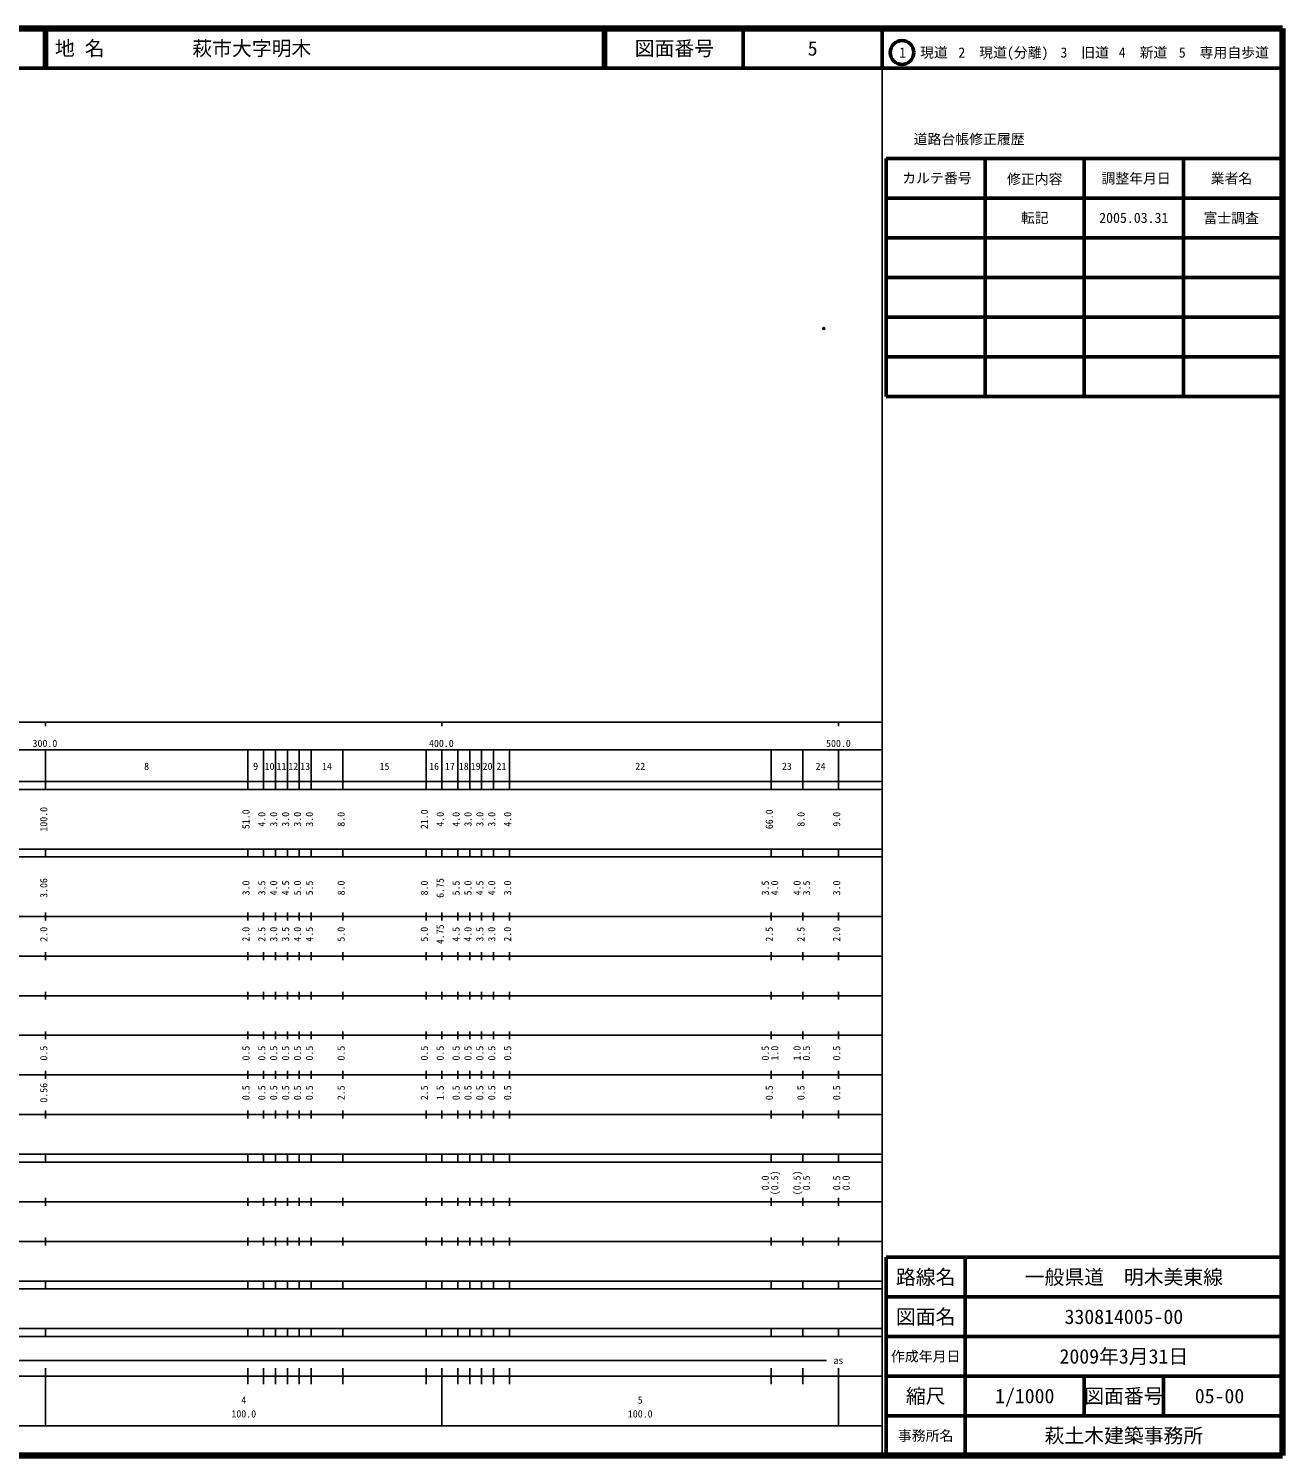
# Model space of a CAD drawing. Units: millimetres on the paper. Extents: x 40 to 680, y 20 to 380.
# Drawn here: x 363.7 to 680, y 20 to 380 of the extents above; entities that cross this region are included whole.
import ezdxf
from ezdxf.enums import TextEntityAlignment as Align

# ---------------------------------------------------------------- set-up
doc = ezdxf.new("R2010")
doc.units = ezdxf.units.MM
doc.header["$PDMODE"] = 32
doc.header["$PDSIZE"] = 0.5
doc.layers.add('M-OTRS', color=6, linetype='Continuous')
doc.layers.add('M-TTL-TXT', color=7, linetype='Continuous')
for name, color, linetype, lineweight in [('M-TTL', 2, 'Continuous', 140), ('M-TTL-BAND', 7, 'Continuous', 25), ('M-TTL-FRAM', 2, 'Continuous', 50), ('M-TTL-LINE', 7, 'Continuous', 50)]:
    doc.layers.add(name, color=color, linetype=linetype, lineweight=lineweight)
doc.styles.add('ＭＳ ゴシック', font='')
doc.styles.get('ＭＳ ゴシック').set_extended_font_data('MS Gothic')

msp = doc.modelspace()

# ---------------------------------------------------------------- linework, layer by layer
at = {"layer": 'M-OTRS'}
msp.add_point((564.304, 304.345), dxfattribs=at)
at = {"layer": 'M-TTL'}
for p, q in [((680, 380), (40, 380)), ((680, 20), (680, 380)), ((40, 20), (680, 20))]:
    msp.add_line(p, q, dxfattribs=at)
at = {"layer": 'M-TTL-BAND'}
for p, q in [((579, 20), (579, 370)), ((40, 205), (579, 205)), ((368, 205), (368, 204)), ((468, 205), (468, 204)), ((568, 205), (568, 204)), ((68, 198), (579, 198)), ((368, 188), (368, 198)), ((419, 188), (419, 198)), ((423, 188), (423, 198)), ((426, 188), (426, 198)), ((429, 188), (429, 198)), ((432, 188), (432, 198)), ((435, 188), (435, 198)), ((443, 188), (443, 198)), ((464, 188), (464, 198)), ((468, 188), (468, 198)), ((472, 188), (472, 198)), ((475, 188), (475, 198)), ((478, 188), (478, 198)), ((481, 188), (481, 198)), ((485, 188), (485, 198)), ((551, 188), (551, 198)), ((559, 188), (559, 198)), ((568, 188), (568, 198)), ((40, 190), (579, 190)), ((40, 188), (579, 188)), ((40, 173), (579, 173)), ((368, 171), (368, 173)), ((419, 171), (419, 173)), ((423, 171), (423, 173)), ((426, 171), (426, 173)), ((429, 171), (429, 173)), ((432, 171), (432, 173)), ((435, 171), (435, 173)), ((443, 171), (443, 173)), ((464, 171), (464, 173)), ((468, 171), (468, 173)), ((472, 171), (472, 173)), ((475, 171), (475, 173)), ((478, 171), (478, 173)), ((481, 171), (481, 173)), ((485, 171), (485, 173)), ((551, 171), (551, 173)), ((559, 171), (559, 173)), ((568, 171), (568, 173)), ((40, 171), (579, 171)), ((40, 156), (579, 156)), ((368, 155), (368, 157)), ((419, 155), (419, 157)), ((423, 155), (423, 157)), ((426, 155), (426, 157)), ((429, 155), (429, 157)), ((432, 155), (432, 157)), ((435, 155), (435, 157)), ((443, 155), (443, 157)), ((464, 155), (464, 157)), ((468, 155), (468, 157)), ((472, 155), (472, 157)), ((475, 155), (475, 157)), ((478, 155), (478, 157)), ((481, 155), (481, 157)), ((485, 155), (485, 157)), ((551, 155), (551, 157)), ((559, 155), (559, 157)), ((568, 155), (568, 157)), ((46, 146), (579, 146)), ((368, 145), (368, 147)), ((419, 145), (419, 147)), ((423, 145), (423, 147)), ((426, 145), (426, 147)), ((429, 145), (429, 147)), ((432, 145), (432, 147)), ((435, 145), (435, 147)), ((443, 145), (443, 147)), ((464, 145), (464, 147)), ((468, 145), (468, 147)), ((472, 145), (472, 147)), ((475, 145), (475, 147)), ((478, 145), (478, 147)), ((481, 145), (481, 147)), ((485, 145), (485, 147)), ((551, 145), (551, 147)), ((559, 145), (559, 147)), ((568, 145), (568, 147)), ((368, 135), (368, 137)), ((419, 135), (419, 137)), ((423, 135), (423, 137)), ((426, 135), (426, 137)), ((429, 135), (429, 137)), ((432, 135), (432, 137)), ((435, 135), (435, 137)), ((443, 135), (443, 137)), ((464, 135), (464, 137)), ((468, 135), (468, 137)), ((472, 135), (472, 137)), ((475, 135), (475, 137)), ((478, 135), (478, 137)), ((481, 135), (481, 137)), ((485, 135), (485, 137)), ((551, 135), (551, 137)), ((559, 135), (559, 137)), ((568, 135), (568, 137)), ((52, 136), (579, 136)), ((46, 126), (579, 126)), ((368, 125), (368, 127)), ((419, 125), (419, 127)), ((423, 125), (423, 127)), ((426, 125), (426, 127)), ((429, 125), (429, 127)), ((432, 125), (432, 127)), ((435, 125), (435, 127)), ((443, 125), (443, 127)), ((464, 125), (464, 127)), ((468, 125), (468, 127)), ((472, 125), (472, 127)), ((475, 125), (475, 127)), ((478, 125), (478, 127)), ((481, 125), (481, 127)), ((485, 125), (485, 127)), ((551, 125), (551, 127)), ((559, 125), (559, 127)), ((568, 125), (568, 127)), ((52, 116), (579, 116)), ((368, 115), (368, 117)), ((419, 115), (419, 117)), ((423, 115), (423, 117)), ((426, 115), (426, 117)), ((429, 115), (429, 117)), ((432, 115), (432, 117)), ((435, 115), (435, 117)), ((443, 115), (443, 117)), ((464, 115), (464, 117)), ((468, 115), (468, 117)), ((472, 115), (472, 117)), ((475, 115), (475, 117)), ((478, 115), (478, 117)), ((481, 115), (481, 117)), ((485, 115), (485, 117)), ((551, 115), (551, 117)), ((559, 115), (559, 117)), ((568, 115), (568, 117)), ((46, 106), (579, 106)), ((368, 105), (368, 107)), ((419, 105), (419, 107)), ((423, 105), (423, 107)), ((426, 105), (426, 107)), ((429, 105), (429, 107)), ((432, 105), (432, 107)), ((435, 105), (435, 107)), ((443, 105), (443, 107)), ((464, 105), (464, 107)), ((468, 105), (468, 107)), ((472, 105), (472, 107)), ((475, 105), (475, 107)), ((478, 105), (478, 107)), ((481, 105), (481, 107)), ((485, 105), (485, 107)), ((551, 105), (551, 107)), ((559, 105), (559, 107)), ((568, 105), (568, 107)), ((40, 96), (579, 96)), ((40, 94), (579, 94)), ((368, 94), (368, 96)), ((419, 94), (419, 96)), ((423, 94), (423, 96)), ((426, 94), (426, 96)), ((429, 94), (429, 96)), ((432, 94), (432, 96)), ((435, 94), (435, 96)), ((443, 94), (443, 96)), ((464, 94), (464, 96)), ((468, 94), (468, 96)), ((472, 94), (472, 96)), ((475, 94), (475, 96)), ((478, 94), (478, 96)), ((481, 94), (481, 96)), ((485, 94), (485, 96)), ((551, 94), (551, 96)), ((559, 94), (559, 96)), ((568, 94), (568, 96)), ((49, 84), (579, 84)), ((368, 83), (368, 85)), ((419, 83), (419, 85)), ((423, 83), (423, 85)), ((426, 83), (426, 85)), ((429, 83), (429, 85)), ((432, 83), (432, 85)), ((435, 83), (435, 85)), ((443, 83), (443, 85)), ((464, 83), (464, 85)), ((468, 83), (468, 85)), ((472, 83), (472, 85)), ((475, 83), (475, 85)), ((478, 83), (478, 85)), ((481, 83), (481, 85)), ((485, 83), (485, 85)), ((551, 83), (551, 85)), ((559, 83), (559, 85)), ((568, 83), (568, 85)), ((40, 74), (579, 74)), ((368, 73), (368, 75)), ((419, 73), (419, 75)), ((423, 73), (423, 75)), ((426, 73), (426, 75)), ((429, 73), (429, 75)), ((432, 73), (432, 75)), ((435, 73), (435, 75)), ((443, 73), (443, 75)), ((464, 73), (464, 75)), ((468, 73), (468, 75)), ((472, 73), (472, 75)), ((475, 73), (475, 75)), ((478, 73), (478, 75)), ((481, 73), (481, 75)), ((485, 73), (485, 75)), ((551, 73), (551, 75)), ((559, 73), (559, 75)), ((568, 73), (568, 75)), ((40, 64), (579, 64)), ((40, 62), (579, 62)), ((368, 62), (368, 64)), ((419, 62), (419, 64)), ((423, 62), (423, 64)), ((426, 62), (426, 64)), ((429, 62), (429, 64)), ((432, 62), (432, 64)), ((435, 62), (435, 64)), ((443, 62), (443, 64)), ((464, 62), (464, 64)), ((468, 62), (468, 64)), ((472, 62), (472, 64)), ((475, 62), (475, 64)), ((478, 62), (478, 64)), ((481, 62), (481, 64)), ((485, 62), (485, 64)), ((551, 62), (551, 64)), ((559, 62), (559, 64)), ((568, 62), (568, 64)), ((40, 52), (579, 52)), ((368, 50), (368, 52)), ((419, 50), (419, 52)), ((423, 50), (423, 52)), ((426, 50), (426, 52)), ((429, 50), (429, 52)), ((432, 50), (432, 52)), ((435, 50), (435, 52)), ((443, 50), (443, 52)), ((464, 50), (464, 52)), ((468, 50), (468, 52)), ((472, 50), (472, 52)), ((475, 50), (475, 52)), ((478, 50), (478, 52)), ((481, 50), (481, 52)), ((485, 50), (485, 52)), ((551, 50), (551, 52)), ((559, 50), (559, 52)), ((568, 50), (568, 52)), ((40, 50), (579, 50)), ((71, 44), (565, 44)), ((40, 40), (579, 40)), ((368, 27.5), (368, 42)), ((419, 38), (419, 42)), ((423, 38), (423, 42)), ((426, 38), (426, 42)), ((429, 38), (429, 42)), ((432, 38), (432, 42)), ((435, 38), (435, 42)), ((443, 38), (443, 42)), ((464, 38), (464, 42)), ((468, 27.5), (468, 42)), ((472, 38), (472, 42)), ((475, 38), (475, 42)), ((478, 38), (478, 42)), ((481, 38), (481, 42)), ((485, 38), (485, 42)), ((551, 38), (551, 42)), ((559, 38), (559, 42)), ((568, 27.5), (568, 42)), ((68, 27.5), (579, 27.5))]:
    msp.add_line(p, q, dxfattribs=at)
at = {"layer": 'M-TTL-FRAM'}
for p, q in [((580, 347.197), (580, 287.197)), ((580, 347.197), (680, 347.197)), ((580, 287.197), (680, 287.197)), ((680, 70), (580, 70)), ((580, 70), (580, 20))]:
    msp.add_line(p, q, dxfattribs=at)
at = {"layer": 'M-TTL-LINE'}
for p, q in [((367.75, 380), (367.75, 370)), ((368.25, 380), (368.25, 370)), ((508.747, 380), (508.747, 370)), ((509.247, 380), (509.247, 370)), ((543.997, 380), (543.997, 370)), ((579, 380), (579, 370)), ((40, 370), (680, 370)), ((605, 347.197), (605, 287.197)), ((630, 347.197), (630, 287.197)), ((655, 347.197), (655, 287.197)), ((580, 337.197), (680, 337.197)), ((580, 327.197), (680, 327.197)), ((580, 317.197), (680, 317.197)), ((580, 307.197), (680, 307.197)), ((580, 297.197), (680, 297.197)), ((600, 70), (600, 20)), ((680, 60), (580, 60)), ((680, 50), (580, 50)), ((680, 40), (580, 40)), ((630, 40), (630, 30)), ((650, 40), (650, 30)), ((680, 30), (580, 30))]:
    msp.add_line(p, q, dxfattribs=at)
msp.add_circle((584.031, 373.958), 3, dxfattribs=at)

# ---------------------------------------------------------------- texts
at = {"layer": 'M-TTL-BAND', "style": 'ＭＳ ゴシック'}
for s, p in [('300.0', (367.844, 198.195)), ('400.0', (467.844, 198.195)), ('500.0', (568, 198.195)), ('8', (393.5, 192.405)), ('9', (421, 192.405)), ('10', (424.5, 192.405)), ('11', (427.5, 192.405)), ('12', (430.5, 192.405)), ('13', (433.5, 192.405)), ('14', (439, 192.405)), ('15', (453.5, 192.405)), ('16', (466, 192.405)), ('17', (470, 192.405)), ('18', (473.5, 192.405)), ('19', (476.5, 192.405)), ('20', (479.5, 192.405)), ('21', (483, 192.405)), ('22', (518, 192.405)), ('23', (555, 192.405)), ('24', (563.5, 192.405)), ('as', (568, 42.5)), ('4', (418, 32.523)), ('5', (518, 32.523)), ('100.0', (418, 29.033)), ('100.0', (518, 29.033))]:
    msp.add_text(s, height=1.833, dxfattribs=at).set_placement(p, align=Align.BOTTOM_CENTER)
for s, p in [('100.0', (369, 180.5)), ('51.0', (420, 180.5)), ('4.0', (424, 180.5)), ('3.0', (427, 180.5)), ('3.0', (430, 180.5)), ('3.0', (433, 180.5)), ('3.0', (436, 180.5)), ('8.0', (444, 180.5)), ('21.0', (465, 180.5)), ('4.0', (469, 180.5)), ('4.0', (473, 180.5)), ('3.0', (476, 180.5)), ('3.0', (479, 180.5)), ('3.0', (482, 180.5)), ('4.0', (486, 180.5)), ('66.0', (552, 180.5)), ('8.0', (560, 180.5)), ('9.0', (569, 180.5)), ('3.06', (369, 163.174)), ('3.0', (420, 163.174)), ('3.5', (424, 163.174)), ('4.0', (427, 163.174)), ('4.5', (430, 163.174)), ('5.0', (433, 163.174)), ('5.5', (436, 163.174)), ('8.0', (444, 163.174)), ('8.0', (465, 163.174)), ('6.75', (469, 163.174)), ('5.5', (473, 163.174)), ('5.0', (476, 163.174)), ('4.5', (479, 163.174)), ('4.0', (482, 163.174)), ('3.0', (486, 163.174)), ('3.5', (551, 163.174)), ('4.0', (553.37, 163.174)), ('4.0', (559, 163.174)), ('3.5', (561.37, 163.174)), ('3.0', (569, 163.174)), ('2.0', (369, 151.5)), ('2.0', (420, 151.5)), ('2.5', (424, 151.5)), ('3.0', (427, 151.5)), ('3.5', (430, 151.5)), ('4.0', (433, 151.5)), ('4.5', (436, 151.5)), ('5.0', (444, 151.5)), ('5.0', (465, 151.5)), ('4.75', (469, 151.5)), ('4.5', (473, 151.5)), ('4.0', (476, 151.5)), ('3.5', (479, 151.5)), ('3.0', (482, 151.5)), ('2.0', (486, 151.5)), ('2.5', (552, 151.5)), ('2.5', (560, 151.5)), ('2.0', (569, 151.5)), ('0.5', (369, 121.5)), ('0.5', (420, 121.5)), ('0.5', (424, 121.5)), ('0.5', (427, 121.5)), ('0.5', (430, 121.5)), ('0.5', (433, 121.5)), ('0.5', (436, 121.5)), ('0.5', (444, 121.5)), ('0.5', (465, 121.5)), ('0.5', (469, 121.5)), ('0.5', (473, 121.5)), ('0.5', (476, 121.5)), ('0.5', (479, 121.5)), ('0.5', (482, 121.5)), ('0.5', (486, 121.5)), ('0.5', (551, 121.5)), ('1.0', (553.37, 121.5)), ('1.0', (559, 121.5)), ('0.5', (561.37, 121.5)), ('0.5', (569, 121.5)), ('0.56', (369, 111.5)), ('0.5', (420, 111.5)), ('0.5', (424, 111.5)), ('0.5', (427, 111.5)), ('0.5', (430, 111.5)), ('0.5', (433, 111.5)), ('0.5', (436, 111.5)), ('2.5', (444, 111.5)), ('2.5', (465, 111.5)), ('1.5', (469, 111.5)), ('0.5', (473, 111.5)), ('0.5', (476, 111.5)), ('0.5', (479, 111.5)), ('0.5', (482, 111.5)), ('0.5', (486, 111.5)), ('0.5', (552, 111.5)), ('0.5', (560, 111.5)), ('0.5', (569, 111.5)), ('0.0', (551, 88.764)), ('(0.5)', (553.37, 88.764)), ('(0.5)', (559, 88.764)), ('0.5', (561.37, 88.764)), ('0.5', (569, 88.764)), ('0.0', (571.37, 88.764))]:
    msp.add_text(s, height=1.833, rotation=90, dxfattribs=at).set_placement(p, align=Align.BOTTOM_CENTER)
at = {"layer": 'M-TTL-TXT', "style": 'ＭＳ ゴシック'}
for s, p in [('地 名', (370.38, 375)), ('萩市大字明木', (405.024, 375))]:
    msp.add_text(s, height=3.666, dxfattribs=at).set_placement(p, align=Align.MIDDLE_LEFT)
for s, height, p in [('図面番号', 3.666, (526.622, 375)), ('5', 3.666, (561.497, 375)), ('1\u3000現道', 2.566, (589.448, 373.958)), ('2\u3000現道(分離)', 2.566, (609.619, 373.958)), ('3\u3000旧道', 2.566, (630.121, 373.958)), ('4\u3000新道', 2.566, (644.824, 373.958)), ('5\u3000専用自歩道', 2.566, (665.228, 373.958)), ('道路台帳修正履歴', 2.566, (600.968, 352.113)), ('カルテ番号', 2.566, (592.839, 342.277)), ('修正内容', 2.566, (617.509, 342.023)), ('調整年月日', 2.566, (643.089, 342.197)), ('業者名', 2.566, (667.134, 342.197)), ('転記', 2.566, (617.5, 332.245)), ('2005.03.31', 2.566, (642.5, 332.245)), ('富士調査', 2.566, (667.077, 332.189)), ('路線名', 3.666, (590, 65)), ('路線名', 3.666, (590, 65)), ('一般県道\u3000明木美東線', 3.666, (640, 65)), ('図面名', 3.666, (590, 55)), ('図面名', 3.666, (590, 55)), ('330814005-00', 3.666, (640, 55)), ('2009年3月31日', 3.666, (640, 45)), ('作成年月日', 2.566, (590, 45)), ('作成年月日', 2.566, (590, 45)), ('縮尺', 3.666, (590, 35)), ('縮尺', 3.666, (590, 35)), ('1/1000', 3.666, (615, 35)), ('図面番号', 3.666, (640, 35)), ('図面番号', 3.666, (640, 35)), ('05-00', 3.666, (664.125, 35)), ('事務所名', 2.566, (590, 25)), ('事務所名', 2.566, (590, 25)), ('萩土木建築事務所', 3.666, (640, 25))]:
    msp.add_text(s, height=height, dxfattribs=at).set_placement(p, align=Align.MIDDLE_CENTER)

doc.saveas('drawing.dxf')
